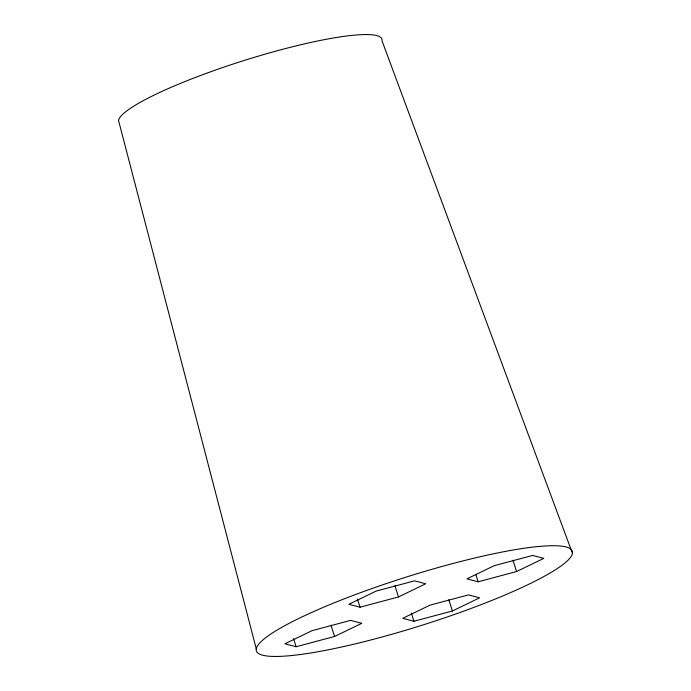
<?xml version="1.0" encoding="UTF-8"?>
<svg xmlns="http://www.w3.org/2000/svg" width="691" height="691" viewBox="0 0 691 691"><rect width="100%" height="100%" fill="white"/><g stroke="black" fill="none" stroke-linecap="round" stroke-linejoin="round"><path stroke-width="1.04" d="M398.491 596.946L425.734 583.774L414.522 580.846L376.085 591.107L348.843 604.288L360.054 607.208L398.491 596.946L394.932 585.648M334.565 636.48L361.799 623.299L350.596 620.38L312.151 630.633L284.917 643.813L296.119 646.733L334.565 636.48L330.998 625.182M516.583 571.535L543.817 558.363L532.614 555.434L494.169 565.696L466.935 578.868L478.137 581.796L516.583 571.535L513.016 560.237M452.38 610.999L479.623 597.819L468.412 594.899L429.975 605.152L402.732 618.333L413.944 621.252L452.38 610.999L448.822 599.702M572.459 553.327A165.65 25.342 -17.5 0 0 339.48 600.712A165.65 25.342 -17.5 0 0 331.162 649.22A165.65 25.342 -17.5 0 0 572.459 553.327L382.028 40.881A138.036 21.119 -17.5 0 0 254.288 57.353A138.036 21.119 -17.5 0 0 118.541 120.484L256.275 648.849M475.874 574.601L478.137 581.796M411.352 613.038L413.944 621.252M357.463 598.985L360.054 607.208M293.528 638.519L296.119 646.733"/></g></svg>
